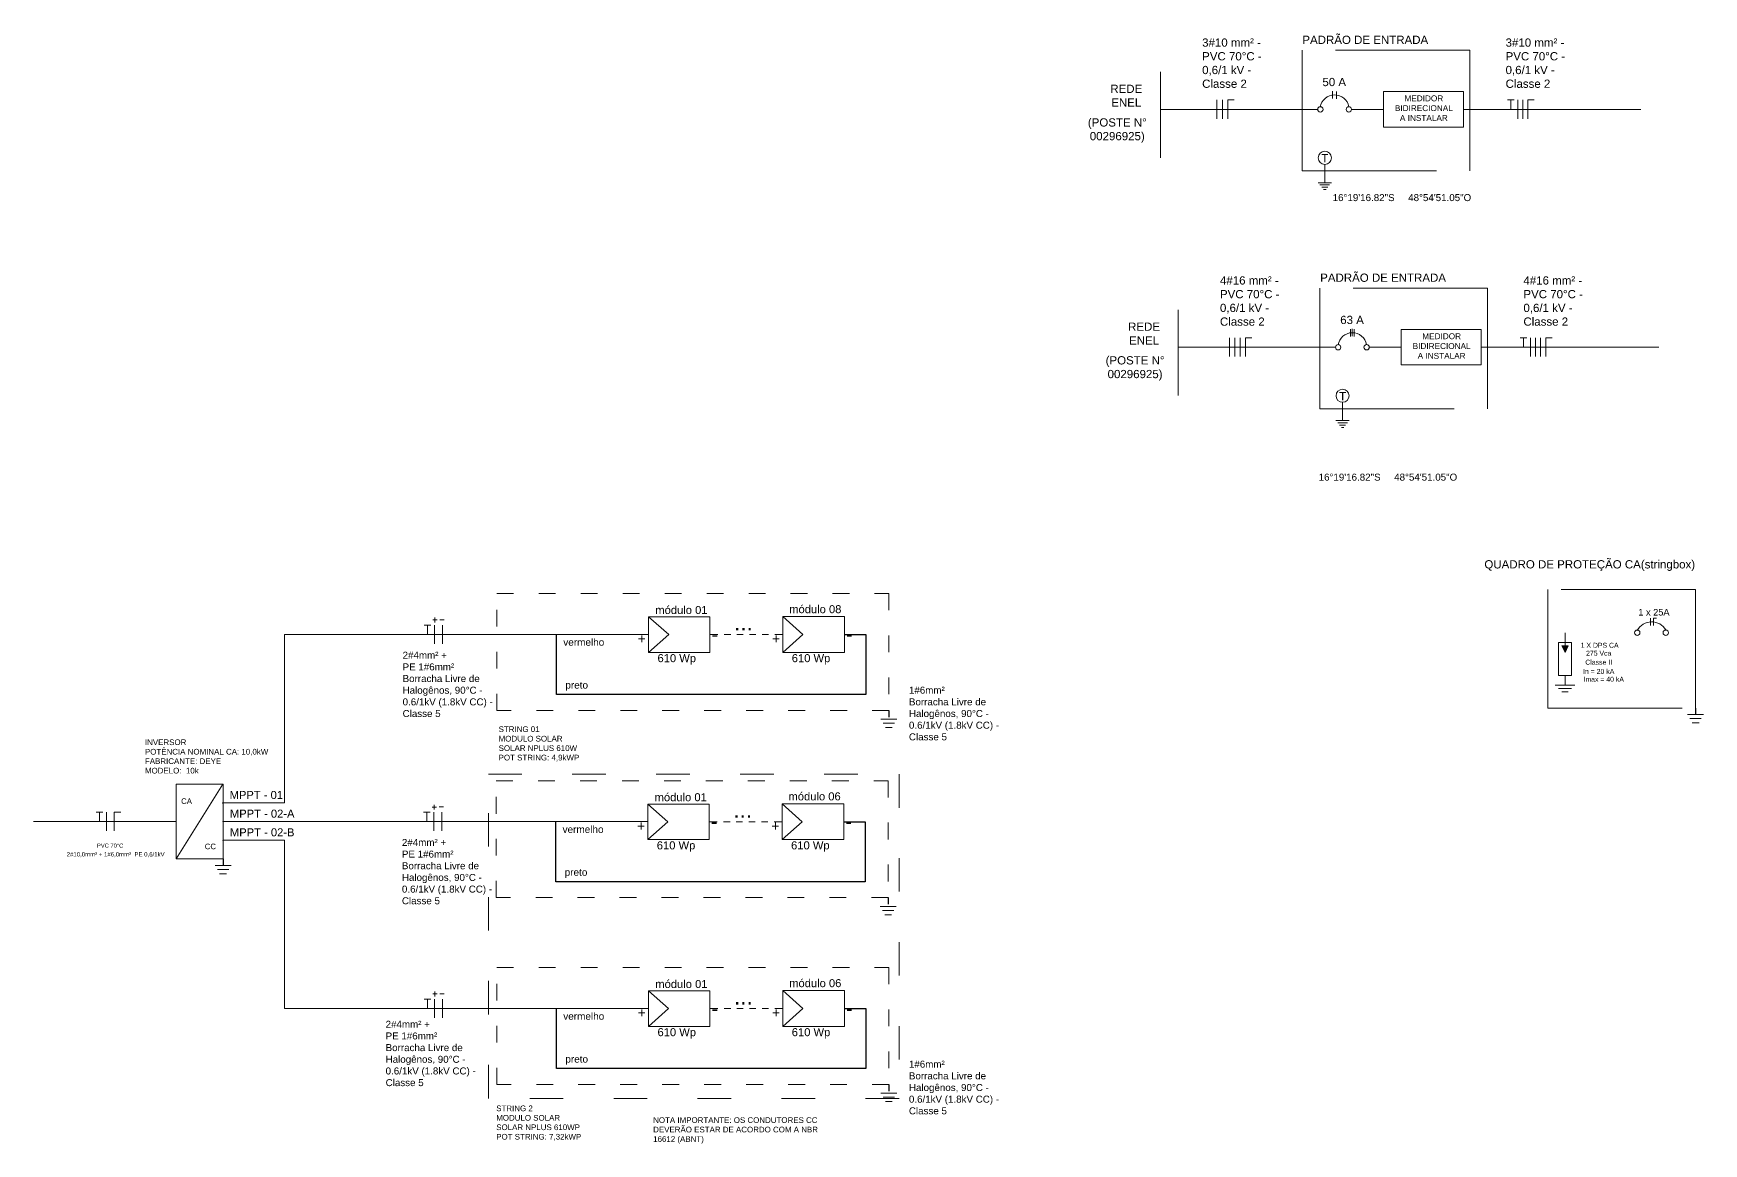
# Model space of a CAD drawing. Header units: centimetres. Extents: x -1416 to 19908, y -7962 to 7254.
# Drawn here: x -1368 to -771, y -1093 to -697 of the extents above; entities that cross this region are included whole.
import ezdxf
from ezdxf.enums import TextEntityAlignment as Align

# ---------------------------------------------------------------- set-up
doc = ezdxf.new("R2010")
doc.units = ezdxf.units.CM
doc.linetypes.add('ACAD_ISO03W100', pattern=[30, 12, -18])
doc.layers.get('0').update_dxf_attribs({"color": 4, "lineweight": 18})
for name, color, linetype, lineweight in [('LINHA DE CHAMADA', 1, 'Continuous', 18), ('PDF_Text', 7, 'Continuous', 15), ('PDF_UNIFILAR', 7, 'Continuous', 15), ('TEXTO CAR1', 7, 'Continuous', 25), ('TXT-02', 7, 'Continuous', 20), ('WY-ELE-DIAGRAMA', 2, 'Continuous', 18)]:
    doc.layers.add(name, color=color, linetype=linetype, lineweight=lineweight)
doc.layers.add('PDF_DIAGRAMA', color=92, linetype='Continuous', lineweight=15, true_color=0x00dd00)
doc.styles.add('arial', font='arial.ttf')
doc.styles.add('Arial$001', font='arial.ttf', dxfattribs={"height": 4.378104})
doc.styles.add('PDF Arial', font='arial.ttf')
doc.styles.add('STANDARD-0.1', font='arial.ttf', dxfattribs={"height": 0.1})
doc.styles.add('Style-Arial', font='arial.ttf')

msp = doc.modelspace()

# ---------------------------------------------------------------- hatches: boundary and pattern name
at = {"lineweight": 9}
msp.add_hatch(color=7, dxfattribs=at).paths.add_polyline_path([(-821.99, -915.32), (-819.64, -915.32), (-820.82, -917.67)])

# ---------------------------------------------------------------- linework, layer by layer
at = {"color": 7, "lineweight": 9}
for p, q in [((-945.18, -720.33), (-945.18, -727.01)), ((-943.27, -720.33), (-943.27, -727.01)), ((-943.27, -720.33), (-943.27, -727.01)), ((-941.35, -720.33), (-941.35, -727.01)), ((-941.35, -720.33), (-941.35, -727.01)), ((-941.35, -720.33), (-939.09, -720.33)), ((-839.03, -720.33), (-841.36, -720.33)), ((-840.22, -720.33), (-840.22, -723.67)), ((-840.22, -720.33), (-840.22, -723.67)), ((-837.71, -720.33), (-837.71, -727.01)), ((-835.88, -720.33), (-835.88, -727.01)), ((-835.88, -720.33), (-835.88, -727.01)), ((-834.06, -720.33), (-831.79, -720.33)), ((-834.06, -720.33), (-834.06, -727.01)), ((-834.06, -720.33), (-834.06, -727.01)), ((-906.66, -743.33), (-906.66, -749.87)), ((-906.66, -749.87), (-909.03, -749.87)), ((-906.66, -750.68), (-908.39, -750.68)), ((-906.66, -751.49), (-907.75, -751.49)), ((-906.66, -749.87), (-904.29, -749.87)), ((-906.66, -750.68), (-904.93, -750.68)), ((-906.66, -751.49), (-905.58, -751.49)), ((-906.66, -752.3), (-907.1, -752.3)), ((-906.66, -752.3), (-906.22, -752.3)), ((-940.72, -805.31), (-940.72, -811.99)), ((-938.81, -805.31), (-938.81, -811.99)), ((-936.9, -805.31), (-936.9, -811.99)), ((-936.9, -805.31), (-936.9, -811.99)), ((-934.99, -805.31), (-934.99, -811.99)), ((-934.99, -805.31), (-934.99, -811.99)), ((-934.99, -805.31), (-932.72, -805.31)), ((-834.49, -805.31), (-836.82, -805.31)), ((-835.68, -805.31), (-835.68, -808.65)), ((-835.68, -805.31), (-835.68, -808.65)), ((-833.17, -805.31), (-833.17, -811.99)), ((-831.34, -805.31), (-831.34, -811.99)), ((-829.52, -805.31), (-829.52, -811.99)), ((-829.52, -805.31), (-829.52, -811.99)), ((-827.69, -805.31), (-825.42, -805.31)), ((-827.69, -805.31), (-827.69, -811.99)), ((-827.69, -805.31), (-827.69, -811.99)), ((-900.29, -828.31), (-900.29, -834.85)), ((-900.29, -834.85), (-902.66, -834.85)), ((-900.29, -834.85), (-897.92, -834.85)), ((-900.29, -835.66), (-902.02, -835.66)), ((-900.29, -836.47), (-901.38, -836.47)), ((-900.29, -837.28), (-900.74, -837.28)), ((-900.29, -835.66), (-898.57, -835.66)), ((-900.29, -836.47), (-899.21, -836.47)), ((-900.29, -837.28), (-899.85, -837.28)), ((-1224.65, -906.08), (-1225.44, -906.08)), ((-1224.65, -905.21), (-1224.65, -906.95)), ((-1224.65, -906.08), (-1223.87, -906.08)), ((-1222.84, -906.01), (-1221.31, -906.01)), ((-1226.14, -907.91), (-1228.46, -907.91)), ((-1227.33, -907.91), (-1227.33, -911.25)), ((-1227.33, -907.91), (-1227.33, -911.25)), ((-1224.82, -907.91), (-1224.82, -914.59)), ((-1224.82, -907.91), (-1224.82, -914.59)), ((-1221.98, -907.91), (-1221.98, -914.59)), ((-1221.98, -907.91), (-1221.98, -914.59)), ((-1224.9, -972.08), (-1224.9, -973.82)), ((-1343.36, -974.78), (-1345.69, -974.78)), ((-1344.55, -974.78), (-1344.55, -978.12)), ((-1344.55, -974.78), (-1344.55, -978.12)), ((-1342.04, -974.78), (-1342.04, -981.46)), ((-1342.04, -974.78), (-1342.04, -981.46)), ((-1339.21, -974.78), (-1339.21, -981.46)), ((-1339.21, -974.78), (-1339.21, -981.46)), ((-1339.21, -974.78), (-1336.94, -974.78)), ((-1226.38, -974.78), (-1228.71, -974.78)), ((-1227.57, -974.78), (-1227.57, -978.12)), ((-1227.57, -974.78), (-1227.57, -978.12)), ((-1224.9, -972.95), (-1225.68, -972.95)), ((-1225.06, -974.78), (-1225.06, -981.46)), ((-1225.06, -974.78), (-1225.06, -981.46)), ((-1224.9, -972.95), (-1224.11, -972.95)), ((-1223.08, -972.88), (-1221.55, -972.88)), ((-1222.23, -974.78), (-1222.23, -981.46)), ((-1222.23, -974.78), (-1222.23, -981.46)), ((-1226.14, -1041.52), (-1228.47, -1041.52)), ((-1227.34, -1041.52), (-1227.34, -1044.86)), ((-1227.34, -1041.52), (-1227.34, -1044.86)), ((-1224.66, -1039.68), (-1225.44, -1039.68)), ((-1224.82, -1041.52), (-1224.82, -1048.2)), ((-1224.82, -1041.52), (-1224.82, -1048.2)), ((-1224.66, -1038.81), (-1224.66, -1040.55)), ((-1224.66, -1039.68), (-1223.88, -1039.68)), ((-1222.84, -1039.62), (-1221.32, -1039.62)), ((-1221.99, -1041.52), (-1221.99, -1048.2)), ((-1221.99, -1041.52), (-1221.99, -1048.2))]:
    msp.add_line(p, q, dxfattribs=at)
at = {"color": 7, "lineweight": 20}
for p, q in [((-789.17, -905.44), (-788.18, -905.44)), ((-1148.33, -911.32), (-1278.38, -911.32)), ((-1317.13, -978.12), (-1368.12, -978.12)), ((-1148.34, -1044.92), (-1278.39, -1044.92))]:
    msp.add_line(p, q, dxfattribs=at)
at = {"color": 0, "lineweight": 20}
for p, q in [((-1278.39, -971.45), (-1278.38, -911.32)), ((-1300.39, -971.44), (-1278.39, -971.45)), ((-1300.39, -984.8), (-1278.39, -984.8)), ((-1278.39, -984.8), (-1278.39, -1044.92))]:
    msp.add_line(p, q, dxfattribs=at)
at = {"color": 7, "linetype": 'Continuous', "lineweight": 9}
for p, q in [((-820.82, -915.32), (-820.82, -910.62)), ((-824.34, -929.43), (-817.29, -929.43)), ((-823.17, -930.61), (-818.46, -930.61)), ((-820.82, -929.43), (-820.82, -925.91)), ((-821.99, -931.79), (-819.64, -931.79))]:
    msp.add_line(p, q, dxfattribs=at)
at = {"color": 7, "linetype": 'ACAD_ISO03W100', "lineweight": 9, "ltscale": 4}
for points in [[(-914.78, -702.54), (-914.78, -745.62), (-854.87, -745.62), (-854.87, -702.54)], [(-908.41, -787.52), (-908.41, -830.6), (-848.51, -830.6), (-848.51, -787.52)], [(-826.91, -895.19), (-826.91, -937.54), (-774.14, -937.54), (-774.14, -895.19)]]:
    msp.add_lwpolyline(points, close=True, dxfattribs=at)
at = {"color": 7, "linetype": 'ACAD_ISO03W100', "lineweight": 9, "ltscale": 0.5}
for points in [[(-1062.39, -938.41), (-1202.53, -938.41), (-1202.53, -896.61), (-1062.39, -896.61)], [(-1062.64, -1005.28), (-1202.78, -1005.28), (-1202.78, -963.49), (-1062.64, -963.49)], [(-1062.4, -1072.02), (-1202.54, -1072.02), (-1202.54, -1030.22), (-1062.4, -1030.22)]]:
    msp.add_lwpolyline(points, close=True, dxfattribs=at)
at = {"color": 7, "lineweight": 9}
for points in [[(-1126.37, -917.67), (-1126.37, -904.96), (-1148.33, -904.96), (-1148.33, -917.67)], [(-1078.28, -917.67), (-1078.28, -904.86), (-1100.35, -904.86), (-1100.35, -917.67)], [(-1126.62, -984.54), (-1126.62, -971.83), (-1148.58, -971.83), (-1148.58, -984.54)], [(-1078.53, -984.54), (-1078.53, -971.73), (-1100.59, -971.73), (-1100.59, -984.54)], [(-1078.29, -1051.28), (-1078.29, -1038.47), (-1100.35, -1038.47), (-1100.35, -1051.28)], [(-1126.38, -1051.28), (-1126.38, -1038.57), (-1148.34, -1038.57), (-1148.34, -1051.28)]]:
    msp.add_lwpolyline(points, close=True, dxfattribs=at)
for points in [[(-1148.33, -917.67), (-1141.11, -911.27), (-1148.33, -904.96)], [(-1100.35, -917.67), (-1093.13, -911.27), (-1100.35, -904.86)], [(-1148.58, -984.54), (-1141.36, -978.14), (-1148.58, -971.83)], [(-1100.59, -984.54), (-1093.37, -978.14), (-1100.59, -971.73)], [(-1100.35, -1051.28), (-1093.13, -1044.87), (-1100.35, -1038.47)], [(-1148.34, -1051.28), (-1141.12, -1044.87), (-1148.34, -1038.57)]]:
    msp.add_lwpolyline(points, dxfattribs=at)
at = {"color": 7, "linetype": 'Continuous', "lineweight": 9}
for points in [[(-823.17, -925.91), (-823.17, -914.15), (-818.46, -914.15), (-818.46, -925.91)], [(-821.99, -915.32), (-819.64, -915.32), (-820.82, -917.67)]]:
    msp.add_lwpolyline(points, close=True, dxfattribs=at)
at = {"color": 0, "linetype": 'ACAD_ISO03W100', "lineweight": 20}
msp.add_lwpolyline([(-1205.55, -961.14), (-1058.77, -961.14), (-1058.77, -1077.05), (-1205.55, -1077.05)], close=True, dxfattribs=at)
at = {"color": 7, "linetype": 'Continuous', "lineweight": 9}
for centre in [(-908.24, -723.67), (-898.07, -723.67), (-901.88, -808.65), (-891.7, -808.65), (-794.99, -910.62), (-784.81, -910.62)]:
    msp.add_circle(centre, 0.954, dxfattribs=at)
at = {"color": 7, "lineweight": 9}
for centre in [(-906.66, -740.99), (-900.29, -825.97)]:
    msp.add_circle(centre, 2.34, dxfattribs=at)
for centre, radius, start, end in [((-903.16, -723.67), 5.18, 10.61966, 170.84152), ((-896.79, -808.65), 5.18, 10.61966, 170.84152), ((-789.88, -912.6), 5.85, 30.11933, 151.34184)]:
    msp.add_arc(centre, radius, start, end, dxfattribs=at)
at = {"color": 0, "lineweight": 20}
for p in [(-1300.46, -971.44), (-1300.43, -978.12), (-1300.39, -984.8)]:
    msp.add_point(p, dxfattribs=at)
at = {"layer": 'LINHA DE CHAMADA', "color": 7, "lineweight": 9}
for p, q in [((-965.4, -710.29), (-965.4, -740.96)), ((-909.2, -723.67), (-965.4, -723.67)), ((-897.11, -723.67), (-885.68, -723.67)), ((-857.13, -723.67), (-793.7, -723.67)), ((-959.03, -795.27), (-959.03, -825.94)), ((-902.83, -808.65), (-959.03, -808.65)), ((-890.75, -808.65), (-879.32, -808.65)), ((-850.76, -808.65), (-787.33, -808.65)), ((-1300.43, -978.12), (-1148.58, -978.05)), ((-1291.96, -978.11), (-1291.96, -978.11))]:
    msp.add_line(p, q, dxfattribs=at)
for points in [[(-857.13, -717.33), (-885.68, -717.33), (-885.68, -730.01), (-857.13, -730.01)], [(-850.76, -802.31), (-879.32, -802.31), (-879.32, -814.99), (-850.76, -814.99)]]:
    msp.add_lwpolyline(points, close=True, dxfattribs=at)
for points in [[(-1126.37, -911.27), (-1123.53, -911.27)], [(-1121.29, -911.27), (-1118.95, -911.27)], [(-1116.71, -911.27), (-1114.48, -911.27)], [(-1112.24, -911.27), (-1110, -911.27)], [(-1107.67, -911.27), (-1105.43, -911.27)], [(-1103.19, -911.27), (-1100.35, -911.27)], [(-1126.62, -978.14), (-1123.77, -978.14)], [(-1121.53, -978.14), (-1119.2, -978.14)], [(-1116.96, -978.14), (-1114.72, -978.14)], [(-1112.49, -978.14), (-1110.25, -978.14)], [(-1107.91, -978.14), (-1105.67, -978.14)], [(-1103.44, -978.14), (-1100.59, -978.14)], [(-1126.38, -1044.87), (-1123.53, -1044.87)], [(-1121.3, -1044.87), (-1118.96, -1044.87)], [(-1116.72, -1044.87), (-1114.48, -1044.87)], [(-1112.25, -1044.87), (-1110.01, -1044.87)], [(-1107.67, -1044.87), (-1105.44, -1044.87)], [(-1103.2, -1044.87), (-1100.35, -1044.87)]]:
    msp.add_lwpolyline(points, dxfattribs=at)
at = {"layer": 'PDF_DIAGRAMA', "color": 7, "lineweight": 0}
for points in [[(-1065.26, -941.55), (-1059.57, -941.55)], [(-1064.45, -942.97), (-1060.38, -942.97)], [(-776.99, -939.88), (-771.3, -939.88)], [(-776.18, -941.31), (-772.11, -941.31)], [(-775.36, -942.83), (-772.92, -942.83)], [(-1063.64, -944.5), (-1061.2, -944.5)], [(-1303.21, -993.81), (-1297.51, -993.81)], [(-1302.39, -995.23), (-1298.33, -995.23)], [(-1301.58, -996.76), (-1299.14, -996.76)], [(-1065.51, -1008.42), (-1059.82, -1008.42)], [(-1064.7, -1009.84), (-1060.63, -1009.84)], [(-1063.88, -1011.37), (-1061.44, -1011.37)], [(-1065.27, -1075.16), (-1059.58, -1075.16)], [(-1064.46, -1076.58), (-1060.39, -1076.58)], [(-1063.64, -1078.1), (-1061.2, -1078.1)]]:
    msp.add_lwpolyline(points, dxfattribs=at)
at = {"layer": 'PDF_UNIFILAR', "color": 7, "lineweight": 25}
for points in [[(-1078.28, -911.27), (-1070.66, -911.27), (-1070.66, -932.72), (-1181.18, -932.72), (-1181.16, -911.29), (-1181.16, -911.29)], [(-1062.39, -938.41), (-1062.39, -940.75)], [(-774.14, -937.54), (-774.14, -939.88)], [(-1078.53, -978.14), (-1070.91, -978.14), (-1070.91, -999.59), (-1181.42, -999.59), (-1181.41, -978.16), (-1181.41, -978.16)], [(-1300.36, -991.47), (-1300.36, -993.81)], [(-1062.64, -1005.28), (-1062.64, -1007.62)], [(-1078.29, -1044.87), (-1070.67, -1044.87), (-1070.67, -1066.32), (-1181.18, -1066.32), (-1181.17, -1044.9), (-1181.17, -1044.9)], [(-1062.4, -1072.02), (-1062.4, -1074.36)]]:
    msp.add_lwpolyline(points, dxfattribs=at)
at = {"layer": 'WY-ELE-DIAGRAMA', "color": 7, "lineweight": 9}
for p, q in [((-903.89, -717.16), (-903.89, -719.78)), ((-902.52, -717.25), (-902.52, -719.86)), ((-897.52, -802.14), (-897.52, -804.76)), ((-896.85, -802.09), (-896.85, -804.71)), ((-896.16, -802.23), (-896.16, -804.84)), ((-790.31, -905.41), (-790.31, -908.03)), ((-789.17, -905.44), (-789.17, -908.05)), ((-1317.13, -991.47), (-1300.49, -964.77))]:
    msp.add_line(p, q, dxfattribs=at)
msp.add_lwpolyline([(-1317.13, -964.77), (-1300.36, -964.77), (-1300.36, -991.47), (-1317.13, -991.47)], close=True, dxfattribs=at)

# ---------------------------------------------------------------- texts
at = {"color": 7, "style": 'Arial$001'}
for s, height, p in [('2#10,0mm² + 1#6,0mm²  PE 0,6/1kV', 1.5413, (-1356.24, -990.57)), ('PVC 70°C', 1.473, (-1345.4, -987.42))]:
    msp.add_text(s, height=height, dxfattribs=at).set_placement(p)
at = {"layer": 'PDF_Text', "color": 7, "attachment_point": 7, "style": 'PDF Arial'}
for s, insert, char_height in [('+', (-1152.2, -914.55), 3.58), ('-', (-1125.84, -913.8), 5.15), ('...', (-1117.73, -909.84), 5.72), ('+', (-1104.21, -914.55), 3.58), ('-', (-1077.75, -913.8), 5.15), ('+', (-1152.44, -981.42), 3.58), ('-', (-1126.08, -980.67), 5.15), ('...', (-1117.98, -976.71), 5.72), ('+', (-1104.45, -981.42), 3.58), ('-', (-1077.99, -980.67), 5.15), ('...', (-1117.74, -1043.45), 5.72), ('+', (-1152.2, -1048.16), 3.58), ('-', (-1125.84, -1047.41), 5.15), ('+', (-1104.22, -1048.16), 3.58), ('-', (-1077.76, -1047.41), 5.15)]:
    msp.add_mtext(s, dxfattribs=dict(at, insert=insert, char_height=char_height))
at = {"layer": 'TEXTO CAR1', "color": 7, "lineweight": 9, "style": 'Style-Arial'}
for p in [(-904.82, -756.45), (-909.83, -856.31)]:
    msp.add_text(' 16°19\'16.82"S     48°54\'51.05"O   ', height=2.5, dxfattribs=at).set_placement(p)
at = {"layer": 'TXT-02', "color": 7, "linetype": 'ByBlock', "lineweight": 9, "style": 'arial'}
msp.add_text('1 X DPS CA', height=1.764, dxfattribs=at).set_placement((-808.44, -916), align=Align.CENTER)
at = {"layer": 'TXT-02', "color": 0, "linetype": 'ByBlock', "lineweight": 9, "style": 'arial'}
for s, p in [('275 Vca', (-808.77, -918.84)), ('In = 20 kA', (-808.77, -925.35)), ('Classe II', (-808.77, -922.05)), ('Imax = 40 kA', (-806.98, -928.15))]:
    msp.add_text(s, height=1.764, dxfattribs=at).set_placement(p, align=Align.CENTER)
at = {"layer": 'TXT-02', "color": 7, "lineweight": 9}
for s, insert, char_height, width, attachment_point, style in [('{PADRÃO DE ENTRADA}', (-869.72, -697.36), 2.94, 47.3191, 3, 'STANDARD-0.1'), ('3#10 mm² -\\PPVC 70°C -\\P0,6/1 kV - \\PClasse 2', (-950.49, -698.34), 2.94, 24.7378, 1, 'arial'), ('3#10 mm² -\\PPVC 70°C -\\P0,6/1 kV - \\PClasse 2', (-842.05, -698.34), 2.94, 24.7378, 1, 'arial'), ('REDE\\PENEL', (-977.6, -714.86), 2.94, 18.9536, 2, 'STANDARD-0.1'), ('\\P50 A', (-903.29, -707.54), 2.94, 18.9536, 2, 'STANDARD-0.1'), ('MEDIDOR BIDIRECIONAL \\PA INSTALAR', (-871.26, -723.26), 2.1, 30.6165, 5, 'STANDARD-0.1'), ('{T}', (-906.64, -739.65), 2.94, 18.9536, 2, 'STANDARD-0.1'), ('{PADRÃO DE ENTRADA}', (-863.35, -782.34), 2.94, 47.3191, 3, 'STANDARD-0.1'), ('4#16 mm² -\\PPVC 70°C -\\P0,6/1 kV - \\PClasse 2', (-944.12, -783.32), 2.94, 24.7378, 1, 'arial'), ('4#16 mm² -\\PPVC 70°C -\\P0,6/1 kV - \\PClasse 2', (-835.68, -783.32), 2.94, 24.7378, 1, 'arial'), ('\\P63 A', (-896.92, -792.52), 2.94, 18.9536, 2, 'STANDARD-0.1'), ('REDE\\PENEL', (-971.24, -799.84), 2.94, 18.9536, 2, 'STANDARD-0.1'), ('MEDIDOR BIDIRECIONAL \\PA INSTALAR', (-864.9, -808.24), 2.1, 30.6165, 5, 'STANDARD-0.1'), ('{T}', (-900.28, -824.63), 2.94, 18.9536, 2, 'STANDARD-0.1'), ('QUADRO DE PROTEÇÃO CA(stringbox)', (-774.33, -884.73), 2.94, 73.4928, 3, 'STANDARD-0.1'), ('2#4mm² +^JPE 1#6mm²\\PBorracha Livre de Halogênos, 90°C - 0.6/1kV (1.8kV CC) - \\PClasse 5\\P', (-1236.19, -917.43), 2.5, 32.4468, 1, 'arial'), ('1#6mm²\\PBorracha Livre de Halogênos, 90°C - 0.6/1kV (1.8kV CC) - \\PClasse 5\\P', (-1055.26, -929.92), 2.5, 32.4468, 1, 'arial'), ('CA', (-1315.34, -969.8), 1.999, 87.969, 1, 'STANDARD-0.1'), ('2#4mm² +^JPE 1#6mm²\\PBorracha Livre de Halogênos, 90°C - 0.6/1kV (1.8kV CC) - \\PClasse 5\\P', (-1236.44, -984.3), 2.5, 32.4468, 1, 'arial'), ('CC', (-1306.9, -985.98), 1.999, 87.969, 1, 'STANDARD-0.1'), ('2#4mm² +^JPE 1#6mm²\\PBorracha Livre de Halogênos, 90°C - 0.6/1kV (1.8kV CC) - \\PClasse 5\\P', (-1242.26, -1049.27), 2.5, 32.4468, 1, 'arial'), ('1#6mm²\\PBorracha Livre de Halogênos, 90°C - 0.6/1kV (1.8kV CC) - \\PClasse 5\\P', (-1055.27, -1063.52), 2.5, 32.4468, 1, 'arial'), ('NOTA IMPORTANTE: OS CONDUTORES CC DEVERÃO ESTAR DE ACORDO COM A NBR 16612 (ABNT)', (-1146.66, -1083.73), 2.0286, 58.7349, 1, 'STANDARD-0.1')]:
    msp.add_mtext(s, dxfattribs=dict(at, insert=insert, char_height=char_height, width=width, attachment_point=attachment_point, style=style))
at = {"layer": 'TXT-02', "color": 6, "lineweight": 9}
for s, insert, char_height, width, attachment_point, style in [('\\C256;\\H2.94;(POSTE N° \\P00296925)', (-980.81, -726.87), 4, 50, 2, 'STANDARD-0.1'), ('\\C256;\\H2.94;(POSTE N° \\P00296925)', (-974.45, -811.86), 4, 50, 2, 'STANDARD-0.1'), ('{\\C256;módulo 06}', (-1098.3, -970.57), 2.8602, 32.0318, 7, 'PDF Arial')]:
    msp.add_mtext(s, dxfattribs=dict(at, insert=insert, char_height=char_height, width=width, attachment_point=attachment_point, style=style))
at = {"layer": 'TXT-02', "color": 6, "lineweight": 9, "char_height": 2.8602, "attachment_point": 7, "style": 'PDF Arial'}
for s, insert in [('\\C256;módulo 01\\P', (-1145.89, -903.99)), ('{\\C256;módulo 08}', (-1098.05, -903.7)), ('{\\C256;610 Wp}', (-1145.11, -922.02)), ('{\\C256;610 Wp}', (-1097.13, -922.02)), ('{\\C256;610 Wp}', (-1097.13, -922.02)), ('{\\C256;MPPT - 01}', (-1298.01, -970.06)), ('\\C256;módulo 01\\P', (-1146.14, -970.87)), ('{\\C256;MPPT - 02-A}', (-1297.91, -976.74)), ('{\\C256;MPPT - 02-B}', (-1297.91, -983.41)), ('{\\C256;610 Wp}', (-1145.36, -988.89)), ('{\\C256;610 Wp}', (-1097.37, -988.89)), ('\\C256;módulo 01\\P', (-1145.9, -1037.6)), ('{\\C256;módulo 06}', (-1098.06, -1037.3)), ('{\\C256;610 Wp}', (-1145.11, -1055.63)), ('{\\C256;610 Wp}', (-1097.13, -1055.63))]:
    msp.add_mtext(s, dxfattribs=dict(at, insert=insert))
at = {"layer": 'TXT-02', "color": 0, "lineweight": 9, "insert": (-789.04, -902.14), "char_height": 2.352, "width": 15.1629, "attachment_point": 2, "style": 'STANDARD-0.1'}
msp.add_mtext('1 x 25A', dxfattribs=at)
at = {"layer": 'TXT-02', "color": 7, "char_height": 2.548, "attachment_point": 7, "style": 'PDF Arial'}
for s, insert in [('vermelho', (-1178.77, -915.33)), ('preto', (-1178.04, -931.37)), ('vermelho', (-1179.02, -982.2)), ('preto', (-1178.28, -998.24)), ('vermelho', (-1178.78, -1048.94)), ('preto', (-1178.04, -1064.98))]:
    msp.add_mtext(s, dxfattribs=dict(at, insert=insert))
at = {"layer": 'TXT-02', "lineweight": 9, "char_height": 2.0286, "attachment_point": 1, "style": 'STANDARD-0.1'}
for s, insert, width in [('INVERSOR \\PPOTÊNCIA NOMINAL CA: 10,0kW\\PFABRICANTE: DEYE^JMODELO:  10k', (-1328.27, -948.75), 65), ('STRING 01^JMODULO SOLAR\\PSOLAR NPLUS 610W\\P{\\C7;POT STRING: 4,9kWP}', (-1201.88, -944.09), 50), ('STRING 2\\PMODULO SOLAR\\PSOLAR NPLUS 610WP\\P{\\C7;POT STRING: 7,32kWP}', (-1202.74, -1079.53), 50)]:
    msp.add_mtext(s, dxfattribs=dict(at, insert=insert, width=width))

doc.saveas('drawing.dxf')
